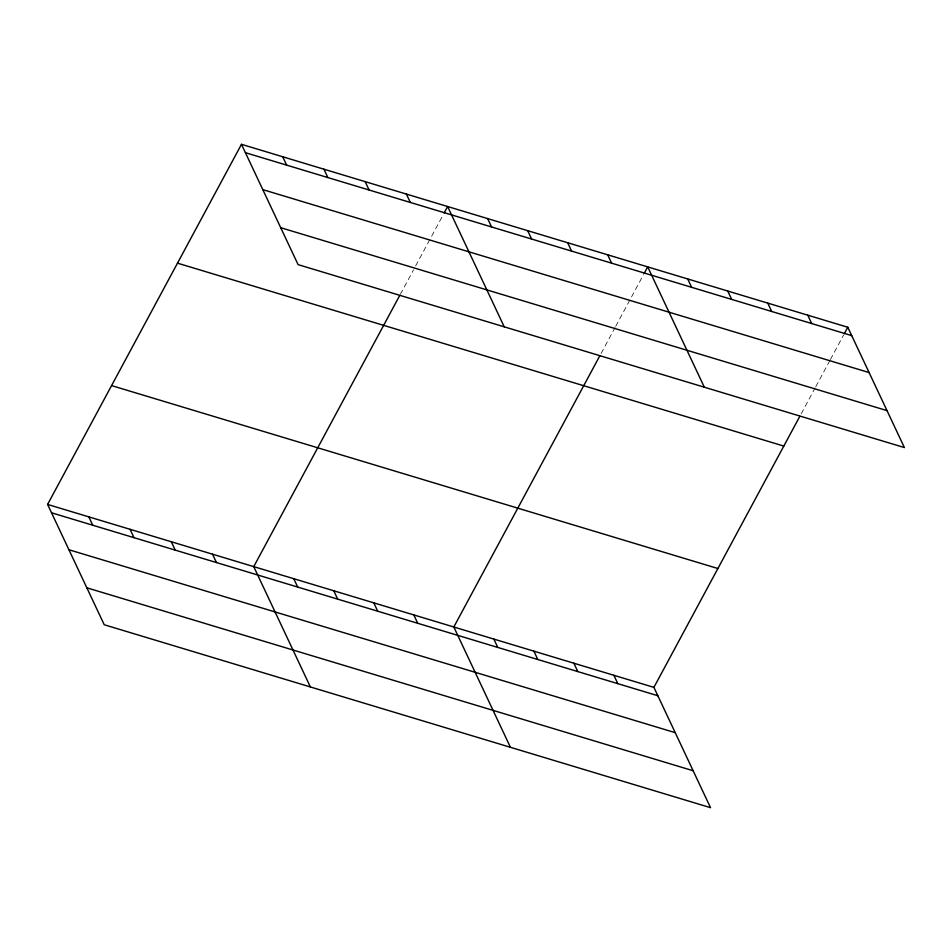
<?xml version="1.0" encoding="UTF-8"?>
<svg xmlns="http://www.w3.org/2000/svg" width="952" height="952" viewBox="0 0 952 952"><rect width="100%" height="100%" fill="white"/><g stroke="black" fill="none" stroke-linecap="round" stroke-linejoin="round"><path stroke-width="0.71" stroke-dasharray="4.76 3.57" d="M400.328 294.346L413.549 269.809M415.631 265.929L430.233 238.809M431.625 236.227L443.453 214.271M601.105 353.43L615.016 327.595M615.718 326.298L643.528 274.64M801.191 413.799L815.102 387.964M815.793 386.667L829.704 360.832M830.394 359.547L843.615 334.997"/><path stroke-width="1.43" d="M47.6 504.429L653.905 687.368L710.525 807.677L104.22 624.75L47.6 504.429L241.475 144.323L847.78 327.25L904.4 447.571L298.095 264.632L241.475 144.323M399.638 295.644L253.744 566.63L310.364 686.939M444.144 212.974L447.618 206.513L504.239 326.833M599.712 356.012L453.818 626.999L510.439 747.308M644.23 273.343L647.705 266.881L704.325 387.202M653.905 687.368L799.799 416.381M844.305 333.712L847.78 327.25M245.414 152.689L851.719 335.616M262.8 189.626L869.105 372.565M280.709 227.695L887.014 410.621M177.5 263.157L783.805 446.083M111.574 385.596L717.879 568.522M51.539 512.795L657.844 695.733M68.925 549.744L675.23 732.671M86.834 587.8L693.139 770.739M807.772 315.183L811.699 323.549M767.752 303.105L771.691 311.471M727.733 291.026L731.672 299.392M687.713 278.96L691.652 287.325M607.685 254.815L611.624 263.18M567.666 242.736L571.605 251.102M527.658 230.658L531.597 239.023M487.638 218.591L491.577 226.957M406.397 194.077L410.336 202.443M613.885 675.289L617.824 683.655M365.163 181.642L369.102 190.007M573.866 663.211L577.804 671.577M323.942 169.194L327.869 177.56M533.858 651.144L537.797 659.51M282.708 156.759L286.647 165.124M493.838 639.066L497.777 647.431M413.811 614.921L417.738 623.286M373.791 602.854L377.73 611.208M333.771 590.775L337.71 599.141M293.763 578.697L297.69 587.063M212.51 554.183L216.449 562.549M171.289 541.747L175.227 550.113M130.055 529.312L133.994 537.678M88.834 516.865L92.76 525.23"/></g></svg>
